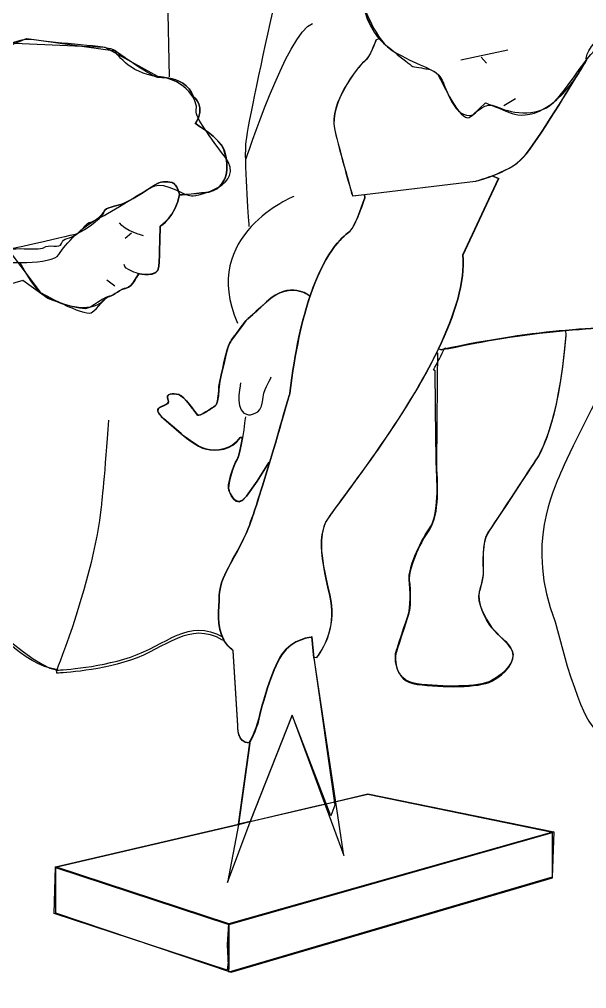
# Paper-space layout 'A000' of a CAD drawing. Header units: millimetres. Extents: x 0 to 850, y 0 to 594.
# Drawn here: x 823.37 to 826.97, y 260.37 to 266.52 of the extents above; entities that cross this region are included whole.
import ezdxf

# ---------------------------------------------------------------- set-up
doc = ezdxf.new("R2010")
doc.units = ezdxf.units.MM
doc.header["$MEASUREMENT"] = 0
doc.set_wipeout_variables(frame=1)
doc.layers.add('G-ANNO-LOGO', color=3, linetype='Continuous')
doc.layers.add('G-ANNO-TTLB', color=3, linetype='Continuous')

# ---------------------------------------------------------------- blocks, each defined once
blk = doc.blocks.new('logoPolimi')
for p, q in [((-0.0383, 0.4761), (-0.0337, 0.265)), ((-0.1591, 0.3226), (-0.3374, 0.3302)), ((-0.14, 0.315), (-0.313, 0.3396)), ((0.3782, 0.3397), (0.3722, 0.3366)), ((0.3783, 0.3397), (0.3782, 0.3397)), ((-0.056, 0.2656), (-0.1591, 0.3226)), ((0.5391, 0.2983), (0.6317, 0.3177)), ((0.5794, 0.3035), (0.59, 0.2918)), ((-0.0343, 0.2622), (-0.056, 0.2656)), ((0.7649, 0.2627), (0.7644, 0.263)), ((0.5629, 0.1902), (0.5878, 0.2138)), ((0.624, 0.2084), (0.6464, 0.222)), ((0.3499, 0.0339), (0.5678, 0.06)), ((0.3502, 0.0338), (0.5682, 0.06)), ((0.5432, -0.0846), (0.6132, 0.0649)), ((0.6132, 0.0649), (0.5432, -0.0846)), ((0.5436, -0.0847), (0.6137, 0.0649)), ((0.6132, 0.0649), (0.601, 0.0706)), ((0.601, 0.0706), (0.6132, 0.0649)), ((0.6137, 0.0649), (0.6143, 0.0663)), ((0.3265, 0.031), (0.3499, 0.0339)), ((0.3268, 0.031), (0.3502, 0.0338)), ((0.3499, 0.0339), (0.3507, 0.0273)), ((0.3507, 0.0273), (0.3499, 0.0339)), ((-0.1077, -0.0421), (-0.12, -0.0525)), ((-0.3425, -0.0844), (-0.2874, -0.158)), ((-0.3211, -0.1351), (-0.3524, -0.1444)), ((-0.2719, -0.1707), (-0.3211, -0.1351)), ((-0.1407, -0.1465), (-0.1559, -0.1343)), ((0.2432, -0.1656), (0.2411, -0.1649)), ((0.2411, -0.1649), (0.2432, -0.1656)), ((0.1166, -0.2142), (0.1169, -0.214)), ((0.1167, -0.2142), (0.1166, -0.2143)), ((0.1167, -0.2142), (0.1166, -0.2142)), ((0.1166, -0.2143), (0.1166, -0.2142)), ((0.1166, -0.2142), (0.1166, -0.2143)), ((0.1166, -0.2143), (0.1166, -0.2143)), ((0.1169, -0.214), (0.1167, -0.2142)), ((0.1167, -0.2142), (0.1167, -0.2142)), ((0.1168, -0.2144), (0.117, -0.2142)), ((0.1168, -0.2145), (0.1168, -0.2144)), ((0.1168, -0.2145), (0.1168, -0.2144)), ((0.1168, -0.2145), (0.1168, -0.2145)), ((0.117, -0.2142), (0.117, -0.2142)), ((0.7447, -0.2331), (0.7447, -0.2332)), ((0.7447, -0.2332), (0.7455, -0.2429)), ((0.7451, -0.2334), (0.7452, -0.2334)), ((0.5, -0.2715), (0.4953, -0.2692)), ((0.508, -0.2674), (0.5124, -0.2696)), ((0.4856, -0.3109), (0.4855, -0.3109)), ((0.4888, -0.3127), (0.4856, -0.3109)), ((-0.0104, -0.4359), (-0.044, -0.4068)), ((-0.044, -0.4069), (-0.0104, -0.4359)), ((-0.0439, -0.4072), (-0.0103, -0.4363)), ((0.1055, -0.4434), (0.1101, -0.4437)), ((0.1101, -0.4437), (0.1055, -0.4434)), ((0.1393, -0.5291), (0.1619, -0.4927)), ((0.1619, -0.4927), (0.1394, -0.5291)), ((0.1396, -0.5295), (0.1621, -0.4931)), ((0.1619, -0.4927), (0.1635, -0.4932)), ((0.1635, -0.4932), (0.1619, -0.4927)), ((0.1181, -0.5586), (0.1393, -0.5291)), ((0.1394, -0.5291), (0.1181, -0.5587)), ((0.1182, -0.5591), (0.1396, -0.5295)), ((0.7247, -0.8057), (0.7483, -0.8926)), ((0.2468, -0.8353), (0.2507, -0.8766)), ((0.2506, -0.8765), (0.2468, -0.8353)), ((0.2509, -0.8772), (0.247, -0.836)), ((0.0738, -0.8413), (0.0712, -0.8415)), ((0.0739, -0.8413), (0.0738, -0.8413)), ((0.101, -1.0095), (0.0922, -0.8619)), ((0.1013, -1.0102), (0.0923, -0.8626)), ((0.2556, -0.876), (0.2506, -0.8765)), ((0.2507, -0.8766), (0.2915, -1.1659)), ((0.3092, -1.265), (0.2509, -0.8772)), ((-0.2545, -0.9065), (-0.2553, -0.8992)), ((0.2077, -0.9889), (0.1252, -1.1979)), ((0.1254, -1.1987), (0.2079, -0.9897)), ((0.2839, -1.1867), (0.2077, -0.9889)), ((0.2079, -0.9897), (0.3092, -1.265)), ((0.1022, -1.2034), (0.1246, -1.0433)), ((0.1247, -1.0441), (0.1023, -1.2042)), ((0.1246, -1.0433), (0.1234, -1.0432)), ((0.1234, -1.0432), (0.1234, -1.0433)), ((0.1236, -1.044), (0.1235, -1.0441)), ((0.3568, -1.1447), (0.1254, -1.1987)), ((0.2776, -1.1623), (0.3565, -1.1438)), ((0.3565, -1.1438), (0.7218, -1.2183)), ((0.7193, -1.2192), (0.3568, -1.1447)), ((0.1252, -1.1979), (0.256, -1.1673)), ((0.256, -1.1673), (0.2776, -1.1623)), ((0.2915, -1.1659), (0.2839, -1.1867)), ((0.0808, -1.318), (0.1254, -1.1987)), ((0.1252, -1.1979), (0.1022, -1.2034)), ((0.1022, -1.2033), (0.1252, -1.1979)), ((0.1254, -1.1987), (0.1023, -1.2042)), ((0.1023, -1.2042), (-0.2569, -1.2882)), ((-0.2568, -1.2872), (0.1022, -1.2033)), ((0.1023, -1.2042), (0.0808, -1.318)), ((0.0833, -1.399), (0.7218, -1.2183)), ((0.7218, -1.2183), (0.0833, -1.3991)), ((0.1023, -1.2042), (0.1023, -1.2042)), ((0.7218, -1.2183), (0.7188, -1.3073)), ((0.0834, -1.4), (0.7193, -1.2192)), ((0.7193, -1.3084), (0.7193, -1.2192)), ((-0.2599, -1.3785), (-0.2569, -1.2872)), ((-0.2569, -1.2882), (-0.257, -1.3775)), ((-0.2569, -1.2872), (-0.2568, -1.2872)), ((-0.2569, -1.2882), (0.0834, -1.4)), ((-0.2569, -1.2882), (-0.2569, -1.2882)), ((0.0833, -1.3991), (-0.2568, -1.2872)), ((-0.2568, -1.2872), (0.0833, -1.3991)), ((0.7188, -1.3073), (0.0832, -1.4939)), ((0.0881, -1.494), (0.7193, -1.3084)), ((0.0803, -1.4901), (-0.2599, -1.3785)), ((-0.257, -1.3775), (0.0881, -1.494)), ((0.0833, -1.3991), (0.0808, -1.4398)), ((0.0809, -1.4398), (0.0833, -1.399)), ((0.0834, -1.4), (0.0832, -1.4882)), ((0.0808, -1.4398), (0.0808, -1.4541)), ((0.0809, -1.4399), (0.0809, -1.4398)), ((0.0832, -1.4939), (0.0809, -1.4399)), ((0.0832, -1.4624), (0.0803, -1.4901)), ((0.0808, -1.4541), (0.0832, -1.4624))]:
    blk.add_line(p, q)
for points in [[(0.3383, 0.4253), (0.3466, 0.4139), (0.3656, 0.3441), (0.4017, 0.3188)], [(0.3448, 0.4177), (0.3448, 0.4177), (0.3507, 0.3732), (0.3783, 0.3397)], [(0.3451, 0.418), (0.3451, 0.418), (0.351, 0.3733), (0.3786, 0.3398)], [(0.1171, 0.1319), (0.1185, 0.1568), (0.1452, 0.2819), (0.1691, 0.3899)], [(0.1169, 0.1016), (0.1169, 0.1016), (0.1973, 0.3498), (0.2477, 0.3699)], [(-0.3837, 0.295), (-0.3738, 0.306), (-0.3441, 0.3453), (-0.2989, 0.3379)], [(0.7861, 0.298), (0.7861, 0.298), (0.7793, 0.3122), (0.8162, 0.3464)], [(-0.313, 0.3396), (-0.313, 0.3396), (-0.3415, 0.3302), (-0.3529, 0.3207)], [(-0.2989, 0.3379), (-0.2537, 0.3307), (-0.1534, 0.3269), (-0.1403, 0.3171)], [(0.3722, 0.3366), (0.3722, 0.3366), (0.361, 0.3029), (0.349, 0.2945)], [(0.3725, 0.3366), (0.3725, 0.3366), (0.3613, 0.303), (0.3493, 0.2945)], [(0.3786, 0.3398), (0.3863, 0.3303), (0.4445, 0.2853), (0.4445, 0.2853)], [(0.7211, 0.2142), (0.7554, 0.2466), (0.791, 0.3202), (0.8311, 0.3396)], [(-0.1403, 0.3171), (-0.1272, 0.3071), (-0.0657, 0.2647), (-0.0567, 0.2641)], [(-0.056, 0.2655), (-0.1134, 0.2713), (-0.14, 0.315), (-0.14, 0.315)], [(0.4017, 0.3188), (0.4379, 0.2935), (0.4881, 0.2808), (0.4953, 0.2675)], [(0.349, 0.2945), (0.3372, 0.2861), (0.2802, 0.2118), (0.291, 0.1633)], [(0.3493, 0.2945), (0.3375, 0.2862), (0.2805, 0.2119), (0.2912, 0.1634)], [(0.7644, 0.263), (0.7715, 0.2733), (0.7788, 0.2848), (0.7861, 0.298)], [(0.7649, 0.2631), (0.7721, 0.2733), (0.7794, 0.285), (0.7867, 0.2981)], [(0.4445, 0.2853), (0.4445, 0.2853), (0.468, 0.2809), (0.4734, 0.2806)], [(0.4734, 0.2806), (0.4791, 0.2802), (0.4953, 0.2738), (0.5028, 0.2581)], [(0.4953, 0.2675), (0.5025, 0.2541), (0.5386, 0.1754), (0.5557, 0.1853)], [(-0.0567, 0.2641), (-0.0532, 0.2639), (-0.0446, 0.264), (-0.0343, 0.2622)], [(0.0196, 0.2009), (0.0234, 0.2143), (0.0014, 0.2599), (-0.056, 0.2655)], [(0.014, 0.2256), (0.0054, 0.2506), (-0.0168, 0.2591), (-0.0343, 0.2622)], [(-0.0343, 0.2622), (-0.0167, 0.2591), (0.0056, 0.2506), (0.0141, 0.2256)], [(0.5028, 0.2581), (0.5101, 0.2423), (0.5275, 0.1797), (0.5629, 0.1902)], [(0.6315, 0.196), (0.6376, 0.1929), (0.6959, 0.164), (0.7649, 0.2631)], [(0.662, 0.1068), (0.6888, 0.1371), (0.7649, 0.2627), (0.7649, 0.2627)], [(0.6624, 0.1069), (0.6893, 0.1371), (0.7654, 0.2628), (0.7654, 0.2628)], [(0.0176, 0.1728), (0.0403, 0.2058), (0.014, 0.2256), (0.014, 0.2256)], [(0.0141, 0.2256), (0.0141, 0.2256), (0.0404, 0.2058), (0.0178, 0.1729)], [(0.5557, 0.1853), (0.5729, 0.1952), (0.5862, 0.218), (0.609, 0.2067)], [(0.5878, 0.2138), (0.5878, 0.2138), (0.6246, 0.1993), (0.6315, 0.196)], [(0.609, 0.2067), (0.6318, 0.1952), (0.6869, 0.1819), (0.7211, 0.2142)], [(0.0767, 0.1062), (0.0368, 0.161), (0.0158, 0.1876), (0.0196, 0.2009)], [(0.0739, 0.1214), (0.0663, 0.145), (0.0176, 0.1728), (0.0176, 0.1728)], [(0.0178, 0.1729), (0.0178, 0.1729), (0.0664, 0.145), (0.0741, 0.1214)], [(0.291, 0.1633), (0.3018, 0.1147), (0.3265, 0.031), (0.3265, 0.031)], [(0.2912, 0.1634), (0.302, 0.1147), (0.3268, 0.031), (0.3268, 0.031)], [(0.0461, 0.0387), (0.0881, 0.0522), (0.0816, 0.0982), (0.0739, 0.1214)], [(0.0741, 0.1214), (0.0818, 0.0982), (0.0882, 0.0521), (0.0462, 0.0387)], [(0.1236, -0.0291), (0.1236, -0.0291), (0.1143, 0.0863), (0.1171, 0.1319)], [(0.0101, 0.031), (0.0234, 0.031), (0.1166, 0.0514), (0.0767, 0.1062)], [(0.601, 0.0706), (0.622, 0.0784), (0.6477, 0.0907), (0.662, 0.1068)], [(0.6014, 0.0705), (0.6224, 0.0784), (0.6481, 0.0907), (0.6624, 0.1069)], [(-0.0626, 0.0521), (-0.0507, 0.0605), (-0.0393, 0.0598), (-0.0281, 0.0571)], [(-0.028, 0.057), (-0.0392, 0.0598), (-0.0507, 0.0605), (-0.0625, 0.052)], [(-0.0621, 0.0508), (-0.0431, 0.0589), (-0.0032, 0.031), (0.0101, 0.031)], [(0.5678, 0.06), (0.5678, 0.06), (0.5826, 0.0636), (0.601, 0.0706)], [(0.5682, 0.06), (0.5682, 0.06), (0.5831, 0.0636), (0.6014, 0.0705)], [(-0.1737, -0.0139), (-0.1458, -0.0002), (-0.0811, 0.0426), (-0.0621, 0.0508)], [(-0.1264, 0.0148), (-0.1148, 0.0188), (-0.0745, 0.0437), (-0.0626, 0.0521)], [(-0.0625, 0.052), (-0.0743, 0.0437), (-0.1148, 0.0188), (-0.1264, 0.0147)], [(-0.0281, 0.0571), (-0.0168, 0.0539), (-0.0134, 0.0332), (-0.0134, 0.0332)], [(-0.0134, 0.0331), (-0.0134, 0.0331), (-0.0167, 0.0538), (-0.028, 0.057)], [(-0.0135, 0.0332), (-0.0044, 0.0327), (0.0461, 0.0387), (0.0461, 0.0387)], [(0.0462, 0.0387), (0.0462, 0.0387), (-0.0043, 0.0326), (-0.0134, 0.0331)], [(-0.0514, -0.0284), (-0.0514, -0.0284), (-0.0206, -0.0098), (-0.0135, 0.0332)], [(-0.0134, 0.0332), (-0.0206, -0.0098), (-0.0513, -0.0284), (-0.0513, -0.0284)], [(-0.0513, -0.0285), (-0.0513, -0.0285), (-0.0205, -0.0099), (-0.0134, 0.0331)], [(0.2115, 0.0301), (0.2115, 0.0301), (0.0242, -0.0453), (0.1006, -0.2188)], [(0.3507, 0.0273), (0.3507, 0.0273), (0.3328, -0.0282), (0.3208, -0.0388)], [(0.3208, -0.0388), (0.3327, -0.0282), (0.3507, 0.0273), (0.3507, 0.0273)], [(0.321, -0.0389), (0.333, -0.0283), (0.351, 0.0272), (0.351, 0.0272)], [(-0.1614, 0.0009), (-0.1642, -0.0058), (-0.1725, -0.0213), (-0.2145, -0.0438)], [(-0.1879, -0.0203), (-0.1786, -0.0186), (-0.1641, -0.0058), (-0.1614, 0.001)], [(-0.1614, 0.001), (-0.1589, 0.0078), (-0.1381, 0.0112), (-0.1264, 0.0148)], [(-0.1264, 0.0147), (-0.1381, 0.0111), (-0.1588, 0.0077), (-0.1614, 0.0009)], [(-0.2503, -0.0842), (-0.2388, -0.0633), (-0.2017, -0.0275), (-0.1737, -0.0139)], [(-0.2145, -0.0437), (-0.2, -0.0332), (-0.1971, -0.022), (-0.1879, -0.0203)], [(-0.0842, -0.0475), (-0.0842, -0.0475), (-0.1225, -0.0374), (-0.1315, -0.0218)], [(-0.0539, -0.1079), (-0.0525, -0.0853), (-0.0514, -0.0284), (-0.0514, -0.0284)], [(-0.0513, -0.0284), (-0.0513, -0.0284), (-0.0526, -0.0853), (-0.0539, -0.1079)], [(-0.0538, -0.1081), (-0.0524, -0.0853), (-0.0513, -0.0285), (-0.0513, -0.0285)], [(-0.2145, -0.0438), (-0.2148, -0.044), (-0.3702, -0.0792), (-0.371, -0.0794)], [(-0.2451, -0.0625), (-0.2423, -0.051), (-0.2287, -0.0542), (-0.2145, -0.0437)], [(0.2431, -0.1656), (0.2759, -0.0687), (0.3128, -0.0461), (0.3208, -0.0388)], [(0.3208, -0.0388), (0.3128, -0.0461), (0.2759, -0.0688), (0.2432, -0.1656)], [(0.2434, -0.1658), (0.2761, -0.0689), (0.313, -0.0462), (0.321, -0.0389)], [(-0.3743, -0.0828), (-0.3648, -0.0652), (-0.2877, -0.0773), (-0.2804, -0.071)], [(-0.2804, -0.071), (-0.2709, -0.0623), (-0.2481, -0.0735), (-0.2451, -0.0625)], [(-0.3676, -0.0995), (-0.3676, -0.0995), (-0.2616, -0.1051), (-0.2503, -0.0842)], [(0.4953, -0.2692), (0.5273, -0.2027), (0.5481, -0.1373), (0.5432, -0.0846)], [(0.5432, -0.0846), (0.5481, -0.1373), (0.5273, -0.2026), (0.4953, -0.2692)], [(0.4957, -0.2695), (0.5277, -0.2029), (0.5485, -0.1375), (0.5436, -0.0847)], [(-0.3269, -0.0991), (-0.3269, -0.0991), (-0.3114, -0.1314), (-0.2942, -0.1515)], [(-0.0937, -0.1219), (-0.0937, -0.1219), (-0.1226, -0.1132), (-0.1221, -0.104)], [(-0.0936, -0.1217), (-0.0936, -0.1217), (-0.0553, -0.1309), (-0.0539, -0.1079)], [(-0.0539, -0.1079), (-0.0552, -0.1308), (-0.0935, -0.1217), (-0.0935, -0.1217)], [(-0.0935, -0.1219), (-0.0935, -0.1219), (-0.0552, -0.131), (-0.0538, -0.1081)], [(-0.0935, -0.1217), (-0.0935, -0.1217), (-0.1065, -0.1483), (-0.118, -0.15)], [(-0.1179, -0.15), (-0.1065, -0.1484), (-0.0936, -0.1217), (-0.0936, -0.1217)], [(-0.1179, -0.1502), (-0.1065, -0.1486), (-0.0935, -0.1219), (-0.0935, -0.1219)], [(-0.2942, -0.1515), (-0.277, -0.1716), (-0.218, -0.1965), (-0.1804, -0.1852)], [(-0.151, -0.1662), (-0.1418, -0.1645), (-0.1295, -0.1516), (-0.1179, -0.15)], [(-0.118, -0.15), (-0.1296, -0.1516), (-0.1418, -0.1644), (-0.151, -0.1662)], [(-0.151, -0.1664), (-0.1418, -0.1646), (-0.1295, -0.1517), (-0.1179, -0.1502)], [(0.2411, -0.1649), (0.2411, -0.1649), (0.2047, -0.1339), (0.1574, -0.1772)], [(0.1574, -0.1773), (0.2047, -0.1339), (0.2411, -0.1649), (0.2411, -0.1649)], [(0.2413, -0.165), (0.2413, -0.165), (0.2049, -0.134), (0.1577, -0.1775)], [(-0.2874, -0.158), (-0.2874, -0.158), (-0.2013, -0.2066), (-0.1871, -0.1984)], [(-0.1913, -0.1892), (-0.2054, -0.1974), (-0.2719, -0.1707), (-0.2719, -0.1707)], [(-0.151, -0.1662), (-0.1602, -0.168), (-0.177, -0.1806), (-0.1913, -0.1892)], [(-0.1871, -0.1984), (-0.1729, -0.1899), (-0.1602, -0.1679), (-0.151, -0.1662)], [(-0.1804, -0.1852), (-0.1645, -0.1804), (-0.1602, -0.1681), (-0.151, -0.1664)], [(0.2033, -0.3567), (0.2134, -0.2726), (0.2278, -0.211), (0.2431, -0.1656)], [(0.2432, -0.1656), (0.2279, -0.211), (0.2134, -0.2726), (0.2033, -0.3567)], [(0.2034, -0.357), (0.2136, -0.2729), (0.228, -0.2112), (0.2434, -0.1658)], [(0.1574, -0.1772), (0.1247, -0.2074), (0.1178, -0.2133), (0.1167, -0.2142)], [(0.1167, -0.2142), (0.1179, -0.2134), (0.1247, -0.2074), (0.1574, -0.1773)], [(0.1577, -0.1775), (0.1249, -0.2076), (0.1181, -0.2136), (0.1168, -0.2145)], [(0.1166, -0.2143), (0.0844, -0.258), (0.0866, -0.2541), (0.0821, -0.2656)], [(0.0821, -0.2656), (0.0866, -0.2541), (0.0844, -0.258), (0.1166, -0.2143)], [(0.1168, -0.2145), (0.0845, -0.2583), (0.0867, -0.2544), (0.0823, -0.2658)], [(0.1166, -0.2143), (0.1165, -0.2144), (0.1165, -0.2144), (0.1166, -0.2142)], [(0.1166, -0.2143), (0.1165, -0.2144), (0.1165, -0.2144), (0.1166, -0.2143)], [(0.1166, -0.2142), (0.1166, -0.2143), (0.1166, -0.2143), (0.1166, -0.2143)], [(0.1166, -0.2143), (0.1166, -0.2143), (0.1167, -0.2143), (0.1167, -0.2142)], [(0.1167, -0.2142), (0.1167, -0.2141), (0.1168, -0.2141), (0.1169, -0.214)], [(0.1169, -0.214), (0.1168, -0.214), (0.1167, -0.2141), (0.1167, -0.2142)], [(0.1168, -0.2145), (0.1167, -0.2146), (0.1167, -0.2146), (0.1168, -0.2145)], [(0.117, -0.2142), (0.1169, -0.2143), (0.1168, -0.2144), (0.1168, -0.2145)], [(0.1168, -0.2144), (0.1168, -0.2145), (0.1168, -0.2145), (0.1168, -0.2145)], [(0.8646, -0.2271), (0.8646, -0.2271), (0.8195, -0.2264), (0.7447, -0.2331)], [(0.7452, -0.2334), (0.82, -0.2266), (0.8651, -0.2273), (0.8651, -0.2273)], [(0.7447, -0.2332), (0.6814, -0.2389), (0.5966, -0.25), (0.5, -0.2715)], [(0.5004, -0.2717), (0.597, -0.2502), (0.6818, -0.2391), (0.7451, -0.2334)], [(0.5124, -0.2696), (0.6042, -0.2491), (0.6846, -0.2386), (0.7447, -0.2332)], [(0.7455, -0.2429), (0.7316, -0.4207), (0.69, -0.4823), (0.69, -0.4823)], [(0.6905, -0.4832), (0.6905, -0.4832), (0.7321, -0.4216), (0.746, -0.2437)], [(0.0821, -0.2656), (0.0786, -0.2755), (0.0634, -0.3396), (0.0635, -0.349)], [(0.0636, -0.349), (0.0634, -0.3397), (0.0785, -0.2755), (0.0821, -0.2656)], [(0.0823, -0.2658), (0.0786, -0.2758), (0.0634, -0.3399), (0.0637, -0.3492)], [(0.4953, -0.2692), (0.488, -0.2844), (0.48, -0.2998), (0.4717, -0.315)], [(0.472, -0.3153), (0.4804, -0.3001), (0.4884, -0.2847), (0.4957, -0.2695)], [(0.4855, -0.3109), (0.4935, -0.2964), (0.501, -0.2819), (0.508, -0.2674)], [(0.4935, -0.2772), (0.4935, -0.2772), (0.491, -0.4918), (0.4918, -0.5085)], [(0.4717, -0.315), (0.3929, -0.459), (0.2773, -0.5966), (0.2718, -0.6137)], [(0.2721, -0.6142), (0.2775, -0.5971), (0.3932, -0.4594), (0.472, -0.3153)], [(0.4915, -0.5077), (0.4906, -0.4909), (0.4888, -0.3127), (0.4888, -0.3127)], [(0.1064, -0.3363), (0.105, -0.3488), (0.0941, -0.3949), (0.122, -0.3991)], [(0.1496, -0.3737), (0.1513, -0.3477), (0.1633, -0.3353), (0.1667, -0.3245)], [(-0.015, -0.3593), (-0.0257, -0.3571), (-0.0425, -0.3554), (-0.0357, -0.3704)], [(-0.0357, -0.3704), (-0.0425, -0.3554), (-0.0257, -0.3572), (-0.015, -0.3593)], [(-0.0149, -0.3596), (-0.0257, -0.3574), (-0.0425, -0.3557), (-0.0356, -0.3708)], [(0.0218, -0.3995), (0.0188, -0.3953), (-0.0045, -0.3615), (-0.015, -0.3593)], [(-0.015, -0.3593), (-0.0045, -0.3615), (0.0188, -0.3952), (0.0217, -0.3995)], [(0.0219, -0.3998), (0.019, -0.3956), (-0.0044, -0.3617), (-0.0149, -0.3596)], [(0.0635, -0.349), (0.0639, -0.3581), (0.0616, -0.3777), (0.0567, -0.3814)], [(0.0567, -0.3814), (0.0616, -0.3777), (0.0639, -0.3581), (0.0636, -0.349)], [(0.0637, -0.3492), (0.0639, -0.3584), (0.0617, -0.3781), (0.0569, -0.3817)], [(0.1635, -0.4932), (0.1843, -0.424), (0.2033, -0.3567), (0.2033, -0.3567)], [(0.2033, -0.3567), (0.2033, -0.3567), (0.1844, -0.424), (0.1635, -0.4932)], [(0.1637, -0.4936), (0.1845, -0.4244), (0.2034, -0.357), (0.2034, -0.357)], [(0.8188, -0.3436), (0.8188, -0.3436), (0.7475, -0.4816), (0.7353, -0.5135)], [(-0.0357, -0.3704), (-0.0289, -0.3855), (-0.0777, -0.3778), (-0.044, -0.4069)], [(-0.044, -0.4068), (-0.0777, -0.3778), (-0.0289, -0.3856), (-0.0357, -0.3704)], [(-0.0356, -0.3708), (-0.0288, -0.3858), (-0.0777, -0.3781), (-0.0439, -0.4072)], [(0.122, -0.3991), (0.122, -0.3991), (0.1481, -0.3996), (0.1496, -0.3737)], [(0.0217, -0.3995), (0.0247, -0.4034), (0.0519, -0.3849), (0.0567, -0.3814)], [(0.0567, -0.3814), (0.0519, -0.3849), (0.0247, -0.4034), (0.0218, -0.3995)], [(0.0569, -0.3817), (0.0521, -0.3852), (0.0248, -0.4038), (0.0219, -0.3998)], [(-0.153, -0.4096), (-0.1597, -0.5085), (-0.1671, -0.5801), (-0.1671, -0.5801)], [(0.1162, -0.403), (0.1162, -0.403), (0.1138, -0.4233), (0.1103, -0.444)], [(-0.0104, -0.4359), (-0.0104, -0.4359), (0.0203, -0.4623), (0.0394, -0.4663)], [(0.0394, -0.4663), (0.0203, -0.4623), (-0.0104, -0.4359), (-0.0104, -0.4359)], [(-0.0103, -0.4363), (-0.0103, -0.4363), (0.0204, -0.4627), (0.0394, -0.4668)], [(0.0394, -0.4663), (0.0583, -0.4708), (0.0902, -0.4682), (0.1055, -0.4434)], [(0.1055, -0.4434), (0.0902, -0.4683), (0.0583, -0.4709), (0.0394, -0.4663)], [(0.0394, -0.4668), (0.0585, -0.4712), (0.0903, -0.4686), (0.1056, -0.4437)], [(0.1101, -0.4437), (0.1071, -0.462), (0.1033, -0.4808), (0.0996, -0.4865)], [(0.0996, -0.4865), (0.1033, -0.4808), (0.1071, -0.462), (0.1101, -0.4437)], [(0.1103, -0.444), (0.1073, -0.4625), (0.1035, -0.4812), (0.0997, -0.4868)], [(0.0996, -0.4865), (0.0922, -0.4983), (0.0788, -0.5405), (0.0838, -0.5472)], [(0.0837, -0.5472), (0.0788, -0.5405), (0.0922, -0.4983), (0.0996, -0.4865)], [(0.0997, -0.4868), (0.0923, -0.4987), (0.0789, -0.5409), (0.0839, -0.5476)], [(0.1635, -0.4932), (0.1462, -0.5511), (0.1274, -0.6103), (0.1173, -0.6325)], [(0.1173, -0.6325), (0.1274, -0.6103), (0.1462, -0.5511), (0.1635, -0.4932)], [(0.1174, -0.633), (0.1276, -0.6108), (0.1463, -0.5516), (0.1637, -0.4936)], [(0.69, -0.4823), (0.69, -0.4823), (0.6041, -0.6136), (0.5924, -0.6302)], [(0.5927, -0.6312), (0.6045, -0.6147), (0.6905, -0.4832), (0.6905, -0.4832)], [(0.4771, -0.6233), (0.4974, -0.5951), (0.4923, -0.5245), (0.4915, -0.5077)], [(0.4918, -0.5085), (0.4927, -0.5254), (0.4977, -0.596), (0.4775, -0.6243)], [(0.7353, -0.5135), (0.723, -0.5454), (0.6652, -0.6532), (0.7247, -0.8057)], [(0.1181, -0.5587), (0.0969, -0.5882), (0.0837, -0.5472), (0.0837, -0.5472)], [(0.0838, -0.5472), (0.0838, -0.5472), (0.0969, -0.5882), (0.1181, -0.5586)], [(0.0839, -0.5476), (0.0839, -0.5476), (0.097, -0.5887), (0.1182, -0.5591)], [(-0.1671, -0.5801), (-0.1823, -0.7195), (-0.2546, -0.9005), (-0.2546, -0.9005)], [(0.2718, -0.6137), (0.2633, -0.6408), (0.2599, -0.6611), (0.2818, -0.7535)], [(0.282, -0.7541), (0.2602, -0.6616), (0.2636, -0.6412), (0.2721, -0.6142)], [(0.4379, -0.7228), (0.4354, -0.7023), (0.457, -0.6519), (0.4771, -0.6233)], [(0.4775, -0.6243), (0.4573, -0.6528), (0.4358, -0.7034), (0.4381, -0.7239)], [(0.1173, -0.6325), (0.0949, -0.6812), (0.0652, -0.7198), (0.0647, -0.7538)], [(0.0647, -0.7537), (0.0652, -0.7198), (0.095, -0.6812), (0.1173, -0.6325)], [(0.0648, -0.7544), (0.0652, -0.7204), (0.0951, -0.6817), (0.1174, -0.633)], [(0.5924, -0.6302), (0.5805, -0.647), (0.583, -0.6949), (0.5835, -0.7066)], [(0.5839, -0.7077), (0.5834, -0.6959), (0.5809, -0.648), (0.5927, -0.6312)], [(0.8689, -0.649), (0.8689, -0.649), (0.7643, -0.7325), (0.9201, -0.779)], [(-0.5038, -0.6939), (-0.5038, -0.6939), (-0.3163, -0.8927), (-0.255, -0.8999)], [(0.4366, -0.7899), (0.4404, -0.7794), (0.4403, -0.7432), (0.4379, -0.7228)], [(0.5835, -0.7066), (0.5838, -0.7187), (0.5756, -0.7462), (0.5756, -0.7462)], [(0.5759, -0.7474), (0.5759, -0.7474), (0.5842, -0.7198), (0.5839, -0.7077)], [(0.4381, -0.7239), (0.4406, -0.7443), (0.4406, -0.7806), (0.4368, -0.791)], [(0.0739, -0.8412), (0.0586, -0.8143), (0.0643, -0.7803), (0.0647, -0.7537)], [(0.0647, -0.7538), (0.0644, -0.7803), (0.0586, -0.8143), (0.0739, -0.8413)], [(0.074, -0.8419), (0.0587, -0.8149), (0.0644, -0.7809), (0.0648, -0.7544)], [(0.2818, -0.7535), (0.2948, -0.8091), (0.2742, -0.8512), (0.2556, -0.876)], [(0.2559, -0.8767), (0.2744, -0.8518), (0.2951, -0.8098), (0.282, -0.7541)], [(0.5756, -0.7462), (0.5701, -0.7665), (0.5865, -0.7988), (0.5997, -0.816)], [(0.6001, -0.8172), (0.5869, -0.8), (0.5705, -0.7677), (0.5759, -0.7474)], [(-0.1094, -0.8749), (-0.0394, -0.8515), (0.005, -0.7972), (0.0712, -0.8354)], [(0.4113, -0.8664), (0.4113, -0.8664), (0.4326, -0.8005), (0.4366, -0.7899)], [(0.4368, -0.791), (0.4329, -0.8016), (0.4117, -0.8676), (0.4117, -0.8676)], [(-0.2553, -0.8992), (-0.3165, -0.8921), (-0.3928, -0.8053), (-0.3928, -0.8053)], [(0.0712, -0.8415), (0.005, -0.8033), (-0.0394, -0.8576), (-0.1094, -0.8809)], [(0.5997, -0.816), (0.6127, -0.8331), (0.6326, -0.8449), (0.6403, -0.8628)], [(0.6407, -0.864), (0.633, -0.8461), (0.6131, -0.8343), (0.6001, -0.8172)], [(0.1875, -0.87), (0.2077, -0.8384), (0.2468, -0.8353), (0.2468, -0.8353)], [(0.2468, -0.8353), (0.2468, -0.8353), (0.2077, -0.8385), (0.1875, -0.87)], [(0.247, -0.836), (0.247, -0.836), (0.2079, -0.8391), (0.1876, -0.8706)], [(0.0922, -0.8619), (0.0841, -0.8558), (0.0782, -0.8489), (0.0739, -0.8412)], [(0.0923, -0.8626), (0.0842, -0.8564), (0.0783, -0.8495), (0.074, -0.8419)], [(-0.2546, -0.9005), (-0.2546, -0.9005), (-0.1792, -0.898), (-0.1094, -0.8749)], [(0.1423, -0.9963), (0.1484, -0.9691), (0.1672, -0.9014), (0.1875, -0.87)], [(0.1875, -0.87), (0.1672, -0.9014), (0.1484, -0.9691), (0.1423, -0.9964)], [(0.1876, -0.8706), (0.1674, -0.9021), (0.1486, -0.9698), (0.1425, -0.9971)], [(0.4532, -0.9274), (0.4027, -0.921), (0.4113, -0.8664), (0.4113, -0.8664)], [(0.4117, -0.8676), (0.4117, -0.8676), (0.403, -0.9223), (0.4535, -0.9286)], [(0.6403, -0.8628), (0.6478, -0.8806), (0.6267, -0.9074), (0.5998, -0.921)], [(0.6003, -0.9223), (0.6271, -0.9087), (0.6482, -0.8817), (0.6407, -0.864)], [(-0.1094, -0.8809), (-0.1792, -0.9041), (-0.2545, -0.9065), (-0.2545, -0.9065)], [(0.7483, -0.8926), (0.7886, -1.0183), (0.8028, -1.0293), (0.8485, -1.0369)], [(0.5998, -0.921), (0.573, -0.9346), (0.5037, -0.9338), (0.4532, -0.9274)], [(0.4535, -0.9286), (0.504, -0.935), (0.5734, -0.9358), (0.6003, -0.9223)], [(0.1234, -1.0432), (0.1242, -1.0419), (0.1371, -1.0199), (0.1423, -0.9963)], [(0.1423, -0.9964), (0.1371, -1.0199), (0.1242, -1.0418), (0.1234, -1.0432)], [(0.1425, -0.9971), (0.1373, -1.0207), (0.1243, -1.0426), (0.1236, -1.044)], [(0.1234, -1.0433), (0.0989, -1.0439), (0.101, -1.0095), (0.101, -1.0095)], [(0.1235, -1.0441), (0.099, -1.0447), (0.1013, -1.0102), (0.1013, -1.0102)]]:
    blk.add_open_spline(points, degree=3)

psp = doc.layouts.new('A000')

# ---------------------------------------------------------------- block references
at = {"layer": 'G-ANNO-LOGO', "xscale": 3.231488093374238, "yscale": 3.231488093374238, "zscale": 3.231488093374238}
psp.add_blockref('logoPolimi', (824.427, 265.3004), dxfattribs=at)

# ---------------------------------------------------------------- next in the draw order: wipeouts: each hides what was drawn before it
at = {"color": 7, "lineweight": 0, "true_color": 0xffffff}
psp.add_wipeout([(806, 260), (831, 260), (831, 274.5225), (836.7503, 274.5225), (836.7503, 255.6864), (806, 255.6864)], dxfattribs=at).dxf.layer = 'G-ANNO-TTLB'

doc.saveas('drawing.dxf')
